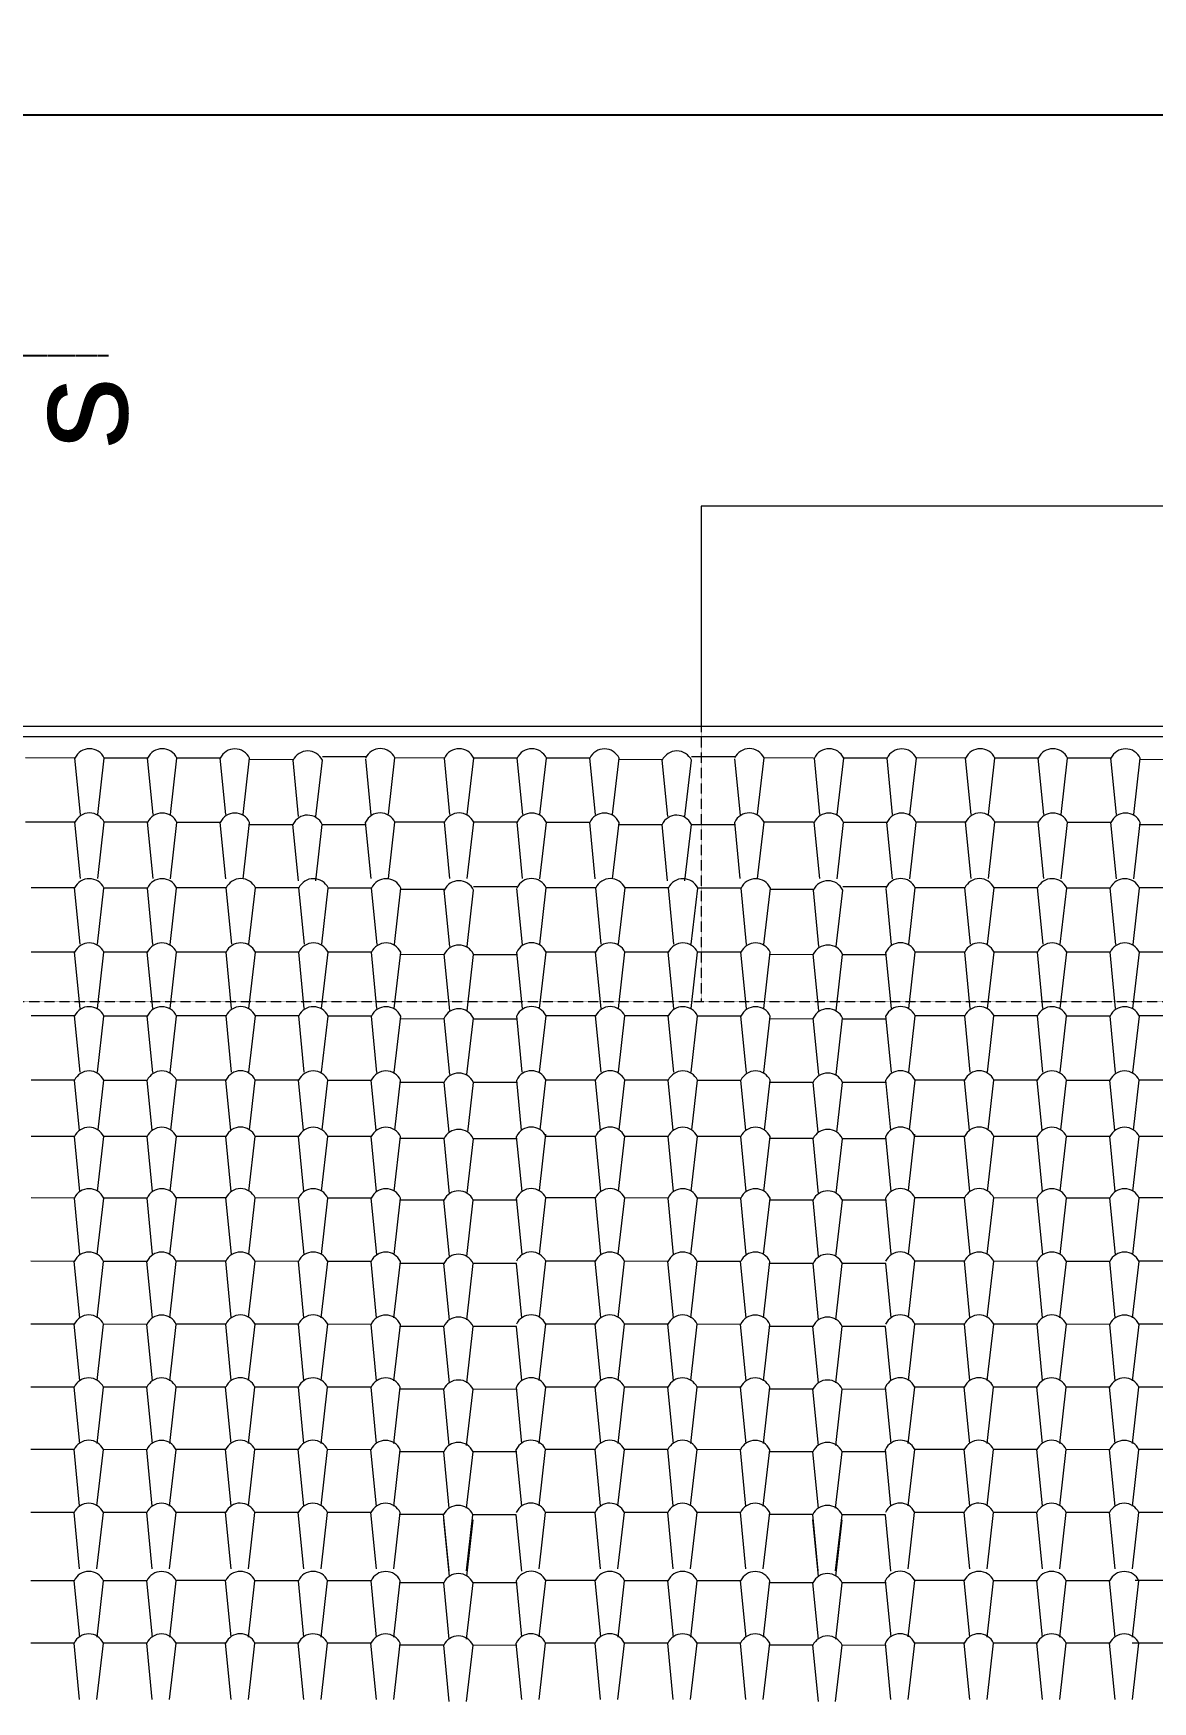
# Model space of a CAD drawing. Header units: millimetres. Extents: x -2768 to 386734, y -140 to 258833.
# Drawn here: x 224347 to 228413, y 142165 to 148228 of the extents above; entities that cross this region are included whole.
import ezdxf

# ---------------------------------------------------------------- set-up
doc = ezdxf.new("R2010")
doc.units = ezdxf.units.MM
doc.header["$PDMODE"] = 32
doc.linetypes.add('CENTER', pattern=[50.8, 31.75, -6.35, 6.35, -6.35])
doc.linetypes.add('HIDDEN', pattern=[9.525, 6.35, -3.175])
for name, color, linetype, lineweight in [('muri nascosti', 7, 'HIDDEN', 20), ('parapetto', 251, 'Continuous', 9), ('PROIEZIONI', 145, 'Continuous', 5), ('rilievo', 7, 'Continuous', 25), ('TETTO', 6, 'Continuous', 20), ('TRATTEGGIO_tetto', 1, 'Continuous', 0), ('VARIE', 4, 'Continuous', 13)]:
    doc.layers.add(name, color=color, linetype=linetype, lineweight=lineweight)
doc.styles.get("Standard").update_dxf_attribs({"font": 'arial.ttf'})
doc.dimstyles.new('Annotativa', dxfattribs={"dimscale": 0, "dimtxt": 2.5, "dimasz": 2.5, "dimexe": 1.25, "dimexo": 0.625, "dimtad": 1, "dimtxsty": 'Standard', "dimcen": 2.5, "dimadec": 0, "dimazin": 0, "dimtfac": 1, "dimtmove": 0, "dimatfit": 3, "dimfxl": 1, "dimarcsym": 0})

# ---------------------------------------------------------------- blocks, each defined once
blk = doc.blocks.new('*D1300')
at = {"layer": 'Defpoints', "color": 0}
for p in [(233373.1, 147931.9), (214478.5, 145095.9), (233373.1, 145076)]:
    blk.add_point(p, dxfattribs=at)
at = {"layer": 'VARIE', "color": 0, "lineweight": -2, "ltscale": 0.13}
for p, q in [((214478.5, 145158.4), (214478.5, 148041.9)), ((233373.1, 145138.5), (233373.1, 148041.9)), ((214578.5, 147931.9), (233273.1, 147931.9))]:
    blk.add_line(p, q, dxfattribs=at)
at = {"layer": 'VARIE', "color": 0}
for points in [[(214578.5, 147948.6), (214578.5, 147915.3), (214478.5, 147931.9)], [(233273.1, 147915.3), (233273.1, 147948.6), (233373.1, 147931.9)]]:
    blk.add_solid(points, dxfattribs=at)
at = {"layer": 'VARIE', "color": 0, "linetype": 'ByBlock', "lineweight": 9, "ltscale": 0.13, "insert": (223925.8, 148096.5), "char_height": 200, "attachment_point": 5}
blk.add_mtext('~1900', dxfattribs=at)

msp = doc.modelspace()

# ---------------------------------------------------------------- linework, layer by layer
at = {"layer": 'muri nascosti', "linetype": 'HIDDEN', "ltscale": 0.13}
msp.add_line((215073.1, 144709.9), (232773.1, 144709.9), dxfattribs=at)
at = {"layer": 'parapetto', "linetype": 'HIDDEN', "ltscale": 0.13}
msp.add_line((226773.1, 145709.9), (226773.1, 144709.9), dxfattribs=at)
at = {"layer": 'PROIEZIONI'}
msp.add_line((216772.6, 145672.2), (231766.6, 145672.2), dxfattribs=at)
at = {"layer": 'rilievo', "linetype": 'CENTER', "ltscale": 0.2}
msp.add_line((224288.5, 147056.5), (224620.1, 147056.5), dxfattribs=at)
at = {"layer": 'TETTO'}
msp.add_line((216752.6, 145709.9), (231803.1, 145709.9), dxfattribs=at)
at = {"layer": 'TRATTEGGIO_tetto'}
for p, q in [((224498, 145594.3), (224318.2, 145594.4)), ((224518.1, 145389.6), (224498, 145594.3)), ((224581, 145389.5), (224604.5, 145594.2)), ((224762, 145594), (224604.5, 145594.2)), ((224782.1, 145389.3), (224762, 145594)), ((224845, 145389.2), (224868.5, 145593.9)), ((225026, 145593.7), (224868.5, 145593.9)), ((225046.1, 145389), (225026, 145593.7)), ((225109, 145389), (225132.5, 145593.6)), ((225290.4, 145588.2), (225132.8, 145588.3)), ((225310.4, 145381.6), (225290.3, 145586.3)), ((225373.3, 145381.5), (225396.8, 145586.2)), ((225554.4, 145598.5), (225396.8, 145598.7)), ((225574.5, 145387), (225554.4, 145591.7)), ((225637.1, 145389.8), (225660.6, 145594.4)), ((225840.4, 145594.3), (225660.6, 145594.4)), ((225860.5, 145389.6), (225840.4, 145594.3)), ((225923.4, 145389.5), (225946.9, 145594.2)), ((226104.4, 145594), (225946.9, 145594.2)), ((226124.5, 145389.3), (226104.4, 145594)), ((226187.4, 145389.2), (226210.9, 145593.9)), ((226368.5, 145593.7), (226210.9, 145593.9)), ((226388.5, 145389), (226368.5, 145593.7)), ((226451.4, 145389), (226474.9, 145593.6)), ((226631.3, 145588.2), (226473.7, 145588.3)), ((226651.3, 145381.6), (226631.3, 145586.3)), ((226714.2, 145381.5), (226737.7, 145586.2)), ((226895.3, 145598.5), (226737.8, 145598.7)), ((226915.4, 145387), (226895.3, 145591.7)), ((226978, 145389.8), (227001.5, 145594.4)), ((227181.3, 145594.3), (227001.5, 145594.4)), ((227204.3, 145389.3), (227184.2, 145594)), ((227267.2, 145389.2), (227290.7, 145593.9)), ((227448.3, 145593.7), (227290.7, 145593.9)), ((227468.3, 145389), (227448.3, 145593.7)), ((227531.2, 145389), (227554.7, 145593.6)), ((227733.6, 145594.3), (227553.8, 145594.4)), ((227753.7, 145389.6), (227733.6, 145594.3)), ((227816.6, 145389.5), (227840.1, 145594.2)), ((227997.7, 145594), (227840.1, 145594.2)), ((228017.7, 145389.3), (227997.7, 145594)), ((228080.6, 145389.2), (228104.1, 145593.9)), ((228261.7, 145593.7), (228104.1, 145593.9)), ((228281.7, 145389), (228261.7, 145593.7)), ((228344.6, 145389), (228368.1, 145593.6)), ((228526, 145588.2), (228368.5, 145588.3)), ((224497.8, 145360.8), (224317.9, 145361)), ((224517.9, 145156.1), (224497.8, 145360.8)), ((224580.7, 145156.1), (224604.3, 145360.7)), ((224761.8, 145360.6), (224604.3, 145360.7)), ((224781.9, 145155.9), (224761.8, 145360.6)), ((224844.8, 145155.8), (224868.3, 145360.4)), ((225025.8, 145360.3), (224868.3, 145360.4)), ((225045.9, 145155.6), (225025.8, 145360.3)), ((225108.8, 145155.5), (225132.3, 145360.2)), ((225290.1, 145351.5), (225132.6, 145351.7)), ((225310.2, 145148.2), (225290.1, 145352.9)), ((225373.1, 145148.1), (225396.6, 145352.8)), ((225554.1, 145351.3), (225396.6, 145351.4)), ((225573.9, 145156.4), (225553.9, 145361.1)), ((225636.8, 145156.4), (225660.3, 145361)), ((225840.2, 145360.8), (225660.3, 145361)), ((225860.3, 145156.1), (225840.2, 145360.8)), ((225923.2, 145156.1), (225946.7, 145360.7)), ((226104.2, 145360.6), (225946.7, 145360.7)), ((226124.3, 145155.9), (226104.2, 145360.6)), ((226187.2, 145155.8), (226210.7, 145360.4)), ((226368.2, 145360.3), (226210.7, 145360.4)), ((226388.3, 145155.6), (226368.2, 145360.3)), ((226451.2, 145155.5), (226474.7, 145360.2)), ((226631, 145351.5), (226473.5, 145351.7)), ((226651.1, 145148.2), (226631, 145352.9)), ((226714, 145148.1), (226737.5, 145352.8)), ((226895.1, 145351.3), (226737.5, 145351.4)), ((226914.8, 145156.4), (226894.8, 145361.1)), ((226977.7, 145156.4), (227001.3, 145361)), ((227181.1, 145360.8), (227001.3, 145361)), ((227204.1, 145155.9), (227184, 145360.6)), ((227267, 145155.8), (227290.5, 145360.4)), ((227448, 145360.3), (227290.5, 145360.4)), ((227468.1, 145155.6), (227448, 145360.3)), ((227531, 145155.5), (227554.5, 145360.2)), ((227733.4, 145360.8), (227553.5, 145361)), ((227753.5, 145156.1), (227733.4, 145360.8)), ((227816.4, 145156.1), (227839.9, 145360.7)), ((227997.4, 145360.6), (227839.9, 145360.7)), ((228017.5, 145155.9), (227997.4, 145360.6)), ((228080.4, 145155.8), (228103.9, 145360.4)), ((228261.4, 145360.3), (228103.9, 145360.4)), ((228281.5, 145155.6), (228261.4, 145360.3)), ((228344.4, 145155.5), (228367.9, 145360.2)), ((228525.8, 145351.5), (228368.2, 145351.7)), ((224497, 145122), (224339.5, 145122.2)), ((224517.1, 144917.3), (224497, 145122)), ((224580, 144917.3), (224603.5, 145121.9)), ((224761, 145121.7), (224603.5, 145121.9)), ((224781.1, 144917), (224761, 145121.7)), ((224844, 144917), (224867.5, 145121.6)), ((225047.4, 145122.3), (224867.5, 145122.5)), ((225067.5, 144917.6), (225047.4, 145122.3)), ((225130.3, 144917.5), (225153.9, 145122.2)), ((225311.4, 145122), (225153.9, 145122.2)), ((225331.5, 144917.3), (225311.4, 145122)), ((225394.4, 144917.3), (225417.9, 145121.9)), ((225575.4, 145121.7), (225417.9, 145121.9)), ((225595.5, 144917), (225575.4, 145121.7)), ((225658.4, 144917), (225681.9, 145121.6)), ((225839.7, 145116.2), (225682.2, 145116.3)), ((225859.8, 144909.6), (225839.7, 145114.3)), ((225922.7, 144909.6), (225946.2, 145114.2)), ((226103.7, 145126.5), (225946.2, 145126.7)), ((226123.8, 144915), (226103.7, 145119.7)), ((226186.4, 144917.8), (226209.9, 145122.5)), ((226389.8, 145122.3), (226209.9, 145122.5)), ((226409.9, 144917.6), (226389.8, 145122.3)), ((226472.8, 144917.5), (226496.3, 145122.2)), ((226653.8, 145122), (226496.3, 145122.2)), ((226673.9, 144917.3), (226653.8, 145122)), ((226736.8, 144917.3), (226760.3, 145121.9)), ((226917.8, 145121.7), (226760.3, 145121.9)), ((226937.9, 144917), (226917.8, 145121.7)), ((227000.8, 144917), (227024.3, 145121.6)), ((227180.6, 145116.2), (227023.1, 145116.3)), ((227200.7, 144909.6), (227180.6, 145114.3)), ((227263.6, 144909.6), (227287.1, 145114.2)), ((227444.7, 145126.5), (227287.1, 145126.7)), ((227464.7, 144915), (227444.7, 145119.7)), ((227527.3, 144917.8), (227550.9, 145122.5)), ((227730.7, 145122.3), (227550.9, 145122.5)), ((227750.8, 144917.6), (227730.7, 145122.3)), ((227813.7, 144917.5), (227837.2, 145122.2)), ((227994.7, 145122), (227837.2, 145122.2)), ((228014.8, 144917.3), (227994.7, 145122)), ((228077.7, 144917.3), (228101.2, 145121.9)), ((228258.7, 145121.7), (228101.2, 145121.9)), ((228278.8, 144917), (228258.7, 145121.7)), ((228341.7, 144917), (228365.2, 145121.6)), ((228545.1, 145122.3), (228365.2, 145122.5)), ((224496.8, 144888.6), (224339.3, 144888.7)), ((224516.9, 144683.9), (224496.8, 144888.6)), ((224579.8, 144683.8), (224603.3, 144888.5)), ((224760.8, 144888.3), (224603.3, 144888.5)), ((224780.9, 144683.6), (224760.8, 144888.3)), ((224843.8, 144683.5), (224867.3, 144888.2)), ((225047.1, 144888.8), (224867.3, 144889)), ((225067.2, 144684.1), (225047.1, 144888.8)), ((225130.1, 144684.1), (225153.6, 144888.7)), ((225311.2, 144888.6), (225153.6, 144888.7)), ((225331.2, 144683.9), (225311.2, 144888.6)), ((225394.1, 144683.8), (225417.6, 144888.5)), ((225575.2, 144888.3), (225417.6, 144888.5)), ((225595.2, 144683.6), (225575.2, 144888.3)), ((225658.1, 144683.5), (225681.7, 144888.2)), ((225839.5, 144879.6), (225682, 144879.7)), ((225859.5, 144676.2), (225839.5, 144880.9)), ((225922.4, 144676.1), (225945.9, 144880.8)), ((226103.5, 144879.3), (225946, 144879.5)), ((226123.3, 144684.4), (226103.2, 144889.1)), ((226186.2, 144684.4), (226209.7, 144889)), ((226389.6, 144888.8), (226209.7, 144889)), ((226409.6, 144684.1), (226389.6, 144888.8)), ((226472.5, 144684.1), (226496, 144888.7)), ((226653.6, 144888.6), (226496, 144888.7)), ((226673.6, 144683.9), (226653.6, 144888.6)), ((226736.5, 144683.8), (226760.1, 144888.5)), ((226917.6, 144888.3), (226760.1, 144888.5)), ((226937.7, 144683.6), (226917.6, 144888.3)), ((227000.6, 144683.5), (227024.1, 144888.2)), ((227180.4, 144879.6), (227022.9, 144879.7)), ((227200.5, 144676.2), (227180.4, 144880.9)), ((227263.3, 144676.1), (227286.9, 144880.8)), ((227444.4, 144879.3), (227286.9, 144879.5)), ((227464.2, 144684.4), (227444.1, 144889.1)), ((227527.1, 144684.4), (227550.6, 144889)), ((227730.5, 144888.8), (227550.6, 144889)), ((227750.5, 144684.1), (227730.5, 144888.8)), ((227813.4, 144684.1), (227837, 144888.7)), ((227994.5, 144888.6), (227837, 144888.7)), ((228014.6, 144683.9), (227994.5, 144888.6)), ((228077.5, 144683.8), (228101, 144888.5)), ((228258.5, 144888.3), (228101, 144888.5)), ((228278.6, 144683.6), (228258.5, 144888.3)), ((228341.5, 144683.5), (228365, 144888.2)), ((228544.8, 144888.8), (228365, 144889)), ((224496.6, 144656.8), (224339, 144657)), ((224516.6, 144452.1), (224496.6, 144656.8)), ((224579.5, 144452.1), (224603, 144656.7)), ((224760.6, 144656.6), (224603, 144656.7)), ((224780.7, 144451.9), (224760.6, 144656.6)), ((224843.5, 144451.8), (224867.1, 144656.5)), ((225046.9, 144657.1), (224867.1, 144657.3)), ((225067, 144452.4), (225046.9, 144657.1)), ((225129.9, 144452.3), (225153.4, 144657)), ((225310.9, 144656.8), (225153.4, 144657)), ((225331, 144452.1), (225310.9, 144656.8)), ((225393.9, 144452.1), (225417.4, 144656.7)), ((225574.9, 144656.6), (225417.4, 144656.7)), ((225595, 144451.9), (225574.9, 144656.6)), ((225657.9, 144451.8), (225681.4, 144656.5)), ((225839.3, 144645.7), (225681.7, 144645.9)), ((225859.3, 144444.4), (225839.2, 144649.1)), ((225922.2, 144444.4), (225945.7, 144649)), ((226103.3, 144645.5), (225945.7, 144645.6)), ((226123.1, 144452.7), (226103, 144657.4)), ((226186, 144452.6), (226209.5, 144657.3)), ((226389.3, 144657.1), (226209.5, 144657.3)), ((226409.4, 144452.4), (226389.3, 144657.1)), ((226472.3, 144452.3), (226495.8, 144657)), ((226653.3, 144656.8), (226495.8, 144657)), ((226673.4, 144452.1), (226653.3, 144656.8)), ((226736.3, 144452.1), (226759.8, 144656.7)), ((226917.4, 144656.6), (226759.8, 144656.7)), ((226937.4, 144451.9), (226917.4, 144656.6)), ((227000.3, 144451.8), (227023.8, 144656.5)), ((227180.2, 144645.7), (227022.6, 144645.9)), ((227200.2, 144444.4), (227180.1, 144649.1)), ((227263.1, 144444.4), (227286.6, 144649)), ((227444.2, 144645.5), (227286.7, 144645.6)), ((227464, 144452.7), (227443.9, 144657.4)), ((227526.9, 144452.6), (227550.4, 144657.3)), ((227730.2, 144657.1), (227550.4, 144657.3)), ((227750.3, 144452.4), (227730.2, 144657.1)), ((227813.2, 144452.3), (227836.7, 144657)), ((227994.3, 144656.8), (227836.7, 144657)), ((228014.3, 144452.1), (227994.3, 144656.8)), ((228077.2, 144452.1), (228100.7, 144656.7)), ((228258.3, 144656.6), (228100.7, 144656.7)), ((228278.3, 144451.9), (228258.3, 144656.6)), ((228341.2, 144451.8), (228364.7, 144656.5)), ((228544.6, 144657.1), (228364.7, 144657.3)), ((224496.3, 144423.4), (224338.8, 144423.6)), ((224514.2, 144240.9), (224496.3, 144423.4)), ((224582, 144242.6), (224602.8, 144423.3)), ((224602.8, 144423.3), (224760.3, 144423.2)), ((224778.2, 144240.6), (224760.3, 144423.2)), ((224846.1, 144242.3), (224866.8, 144423)), ((225046.7, 144423.7), (224866.8, 144423.9)), ((225064.6, 144241.2), (225046.7, 144423.7)), ((225132.4, 144242.9), (225153.2, 144423.6)), ((225310.7, 144423.4), (225153.2, 144423.6)), ((225328.6, 144240.9), (225310.7, 144423.4)), ((225396.4, 144242.6), (225417.2, 144423.3)), ((225417.2, 144423.3), (225574.7, 144423.2)), ((225592.6, 144240.6), (225574.7, 144423.2)), ((225660.4, 144242.3), (225681.2, 144423)), ((225839, 144415.4), (225681.5, 144415.6)), ((225856.9, 144233.2), (225839, 144415.7)), ((225924.7, 144234.9), (225945.5, 144415.6)), ((226103, 144415.1), (225945.5, 144415.3)), ((226120.7, 144241.5), (226102.8, 144424)), ((226188.5, 144243.1), (226209.2, 144423.9)), ((226389.1, 144423.7), (226209.2, 144423.9)), ((226407, 144241.2), (226389.1, 144423.7)), ((226474.8, 144242.9), (226495.6, 144423.6)), ((226653.1, 144423.4), (226495.6, 144423.6)), ((226671, 144240.9), (226653.1, 144423.4)), ((226738.8, 144242.6), (226759.6, 144423.3)), ((226759.6, 144423.3), (226917.1, 144423.2)), ((226935, 144240.6), (226917.1, 144423.2)), ((227002.8, 144242.3), (227023.6, 144423)), ((227179.9, 144415.4), (227022.4, 144415.6)), ((227197.8, 144233.2), (227179.9, 144415.7)), ((227265.6, 144234.9), (227286.4, 144415.6)), ((227444, 144415.1), (227286.4, 144415.3)), ((227461.6, 144241.5), (227443.7, 144424)), ((227529.4, 144243.1), (227550.1, 144423.9)), ((227730, 144423.7), (227550.1, 144423.9)), ((227747.9, 144241.2), (227730, 144423.7)), ((227815.7, 144242.9), (227836.5, 144423.6)), ((227994, 144423.4), (227836.5, 144423.6)), ((228011.9, 144240.9), (227994, 144423.4)), ((228079.7, 144242.6), (228100.5, 144423.3)), ((228100.5, 144423.3), (228258, 144423.2)), ((228275.9, 144240.6), (228258, 144423.2)), ((228343.7, 144242.3), (228364.5, 144423)), ((228544.4, 144423.7), (228364.5, 144423.9)), ((224496.1, 144218.7), (224338.6, 144218.9)), ((224515.7, 144018.6), (224496.1, 144218.7)), ((224579.8, 144020.4), (224602.6, 144218.6)), ((224760.1, 144218.5), (224602.6, 144218.6)), ((224779.8, 144018.4), (224760.1, 144218.5)), ((224843.8, 144020.1), (224866.6, 144218.4)), ((225046.5, 144219), (224866.6, 144219.2)), ((225066.1, 144018.9), (225046.5, 144219)), ((225130.2, 144020.6), (225152.9, 144218.9)), ((225310.5, 144218.7), (225152.9, 144218.9)), ((225330.1, 144018.6), (225310.5, 144218.7)), ((225394.2, 144020.4), (225417, 144218.6)), ((225574.5, 144218.5), (225417, 144218.6)), ((225594.1, 144018.4), (225574.5, 144218.5)), ((225658.2, 144020.1), (225681, 144218.4)), ((225838.8, 144211.1), (225681.3, 144211.2)), ((225858.4, 144011), (225838.8, 144211.1)), ((225922.5, 144012.7), (225945.3, 144210.9)), ((226102.8, 144210.8), (225945.3, 144210.9)), ((226122.2, 144019.2), (226102.5, 144219.3)), ((226185.2, 144023.1), (226208.8, 144227.7)), ((226388.9, 144219), (226209, 144219.2)), ((226408.5, 144018.9), (226388.9, 144219)), ((226472.6, 144020.6), (226495.4, 144218.9)), ((226652.9, 144218.7), (226495.4, 144218.9)), ((226672.5, 144018.6), (226652.9, 144218.7)), ((226736.6, 144020.4), (226759.4, 144218.6)), ((226916.9, 144218.5), (226759.4, 144218.6)), ((226936.5, 144018.4), (226916.9, 144218.5)), ((227000.6, 144020.1), (227023.4, 144218.4)), ((227179.7, 144211.1), (227022.2, 144211.2)), ((227199.3, 144011), (227179.7, 144211.1)), ((227263.4, 144012.7), (227286.2, 144210.9)), ((227443.7, 144210.8), (227286.2, 144210.9)), ((227463.1, 144019.2), (227443.5, 144219.3)), ((227526.2, 144023.1), (227549.7, 144227.7)), ((227729.8, 144219), (227549.9, 144219.2)), ((227749.4, 144018.9), (227729.8, 144219)), ((227813.5, 144020.6), (227836.3, 144218.9)), ((227993.8, 144218.7), (227836.3, 144218.9)), ((228013.4, 144018.6), (227993.8, 144218.7)), ((228077.5, 144020.4), (228100.3, 144218.6)), ((228257.8, 144218.5), (228100.3, 144218.6)), ((228277.4, 144018.4), (228257.8, 144218.5)), ((228341.5, 144020.1), (228364.3, 144218.4)), ((228544.2, 144219), (228364.3, 144219.2)), ((224495.9, 143995.2), (224338.4, 143995.4)), ((224516, 143790.5), (224495.9, 143995.2)), ((224578.9, 143790.5), (224602.4, 143995.1)), ((224759.9, 143995), (224602.4, 143995.1)), ((224780, 143790.3), (224759.9, 143995)), ((224842.9, 143790.2), (224866.4, 143994.9)), ((225046.2, 143995.5), (224866.4, 143995.7)), ((225066.3, 143790.8), (225046.2, 143995.5)), ((225129.2, 143790.8), (225152.7, 143995.4)), ((225310.3, 143995.2), (225152.7, 143995.4)), ((225330.3, 143790.5), (225310.3, 143995.2)), ((225393.2, 143790.5), (225416.7, 143995.1)), ((225574.3, 143995), (225416.7, 143995.1)), ((225594.3, 143790.3), (225574.3, 143995)), ((225657.2, 143790.2), (225680.7, 143994.9)), ((226122.4, 143791.1), (226102.3, 143995.8)), ((226185.3, 143791), (226208.8, 143995.7)), ((226388.7, 143995.5), (226208.8, 143995.7)), ((226408.7, 143790.8), (226388.7, 143995.5)), ((226471.6, 143790.8), (226495.1, 143995.4)), ((226652.7, 143995.2), (226495.1, 143995.4)), ((226672.7, 143790.5), (226652.7, 143995.2)), ((226735.6, 143790.5), (226759.1, 143995.1)), ((226916.7, 143995), (226759.1, 143995.1)), ((226936.8, 143790.3), (226916.7, 143995)), ((226999.6, 143790.2), (227023.2, 143994.9)), ((227463.3, 143791.1), (227443.2, 143995.8)), ((227526.2, 143791), (227549.7, 143995.7)), ((227729.6, 143995.5), (227549.7, 143995.7)), ((227749.6, 143790.8), (227729.6, 143995.5)), ((227812.5, 143790.8), (227836, 143995.4)), ((227993.6, 143995.2), (227836, 143995.4)), ((228013.7, 143790.5), (227993.6, 143995.2)), ((228076.5, 143790.5), (228100.1, 143995.1)), ((228257.6, 143995), (228100.1, 143995.1)), ((228277.7, 143790.3), (228257.6, 143995)), ((228340.6, 143790.2), (228364.1, 143994.9)), ((228543.9, 143995.5), (228364.1, 143995.7)), ((225838.6, 143987.6), (225681, 143987.7)), ((225858.6, 143782.9), (225838.6, 143987.6)), ((225858.6, 143782.9), (225838.6, 143987.6)), ((225921.5, 143782.8), (225945, 143987.5)), ((226102.6, 143987.3), (225945, 143987.5)), ((227179.5, 143987.6), (227021.9, 143987.7)), ((227199.6, 143782.9), (227179.5, 143987.6)), ((227199.6, 143782.9), (227179.5, 143987.6)), ((227262.4, 143782.8), (227286, 143987.5)), ((227443.5, 143987.3), (227286, 143987.5)), ((224495.7, 143765), (224338.1, 143765.2)), ((224515.7, 143560.3), (224495.7, 143765)), ((224578.6, 143560.2), (224602.1, 143764.9)), ((224759.7, 143764.7), (224602.1, 143764.9)), ((224779.7, 143560), (224759.7, 143764.7)), ((224842.6, 143560), (224866.1, 143764.6)), ((225046, 143765.3), (224866.1, 143765.5)), ((225066.1, 143560.6), (225046, 143765.3)), ((225129, 143560.5), (225152.5, 143765.2)), ((225310, 143765), (225152.5, 143765.2)), ((225330.1, 143560.3), (225310, 143765)), ((225393, 143560.2), (225416.5, 143764.9)), ((225574, 143764.7), (225416.5, 143764.9)), ((225594.1, 143560), (225574, 143764.7)), ((225657, 143560), (225680.5, 143764.6)), ((225838.3, 143757.3), (225680.8, 143757.5)), ((225858.4, 143552.6), (225838.3, 143757.3)), ((225858.4, 143552.6), (225838.3, 143757.3)), ((225921.3, 143552.6), (225944.8, 143757.2)), ((226102.3, 143757), (225944.8, 143757.2)), ((226121.6, 143560.3), (226102.3, 143757)), ((226185.2, 143562.4), (226208.6, 143765.5)), ((226388.4, 143765.3), (226208.6, 143765.5)), ((226408.5, 143560.6), (226388.4, 143765.3)), ((226471.4, 143560.5), (226494.9, 143765.2)), ((226652.4, 143765), (226494.9, 143765.2)), ((226672.5, 143560.3), (226652.4, 143765)), ((226735.4, 143560.2), (226758.9, 143764.9)), ((226916.4, 143764.7), (226758.9, 143764.9)), ((226936.5, 143560), (226916.4, 143764.7)), ((226999.4, 143560), (227022.9, 143764.6)), ((227179.2, 143757.3), (227021.7, 143757.5)), ((227199.3, 143552.6), (227179.2, 143757.3)), ((227199.3, 143552.6), (227179.2, 143757.3)), ((227262.2, 143552.6), (227285.7, 143757.2)), ((227443.3, 143757), (227285.7, 143757.2)), ((227462.6, 143560.3), (227443.3, 143757)), ((227526.1, 143562.4), (227549.5, 143765.5)), ((227729.3, 143765.3), (227549.5, 143765.5)), ((227749.4, 143560.6), (227729.3, 143765.3)), ((227812.3, 143560.5), (227835.8, 143765.2)), ((227993.3, 143765), (227835.8, 143765.2)), ((228013.4, 143560.3), (227993.3, 143765)), ((228076.3, 143560.2), (228099.8, 143764.9)), ((228257.4, 143764.7), (228099.8, 143764.9)), ((228277.4, 143560), (228257.4, 143764.7)), ((228340.3, 143560), (228363.8, 143764.6)), ((228543.7, 143765.3), (228363.8, 143765.5)), ((224495.4, 143536.4), (224337.9, 143536.5)), ((224515.5, 143331.7), (224495.4, 143536.4)), ((224578.4, 143331.6), (224601.9, 143536.3)), ((224759.4, 143536.1), (224601.9, 143536.3)), ((224779.5, 143331.4), (224759.4, 143536.1)), ((224842.4, 143331.4), (224865.9, 143536)), ((225045.8, 143536.7), (224865.9, 143536.8)), ((225065.8, 143332), (225045.8, 143536.7)), ((225128.7, 143331.9), (225152.3, 143536.5)), ((225309.8, 143536.4), (225152.3, 143536.5)), ((225329.9, 143331.7), (225309.8, 143536.4)), ((225392.8, 143331.6), (225416.3, 143536.3)), ((225573.8, 143536.1), (225416.3, 143536.3)), ((225593.9, 143331.4), (225573.8, 143536.1)), ((225656.8, 143331.4), (225680.3, 143536)), ((225838.1, 143528.7), (225680.6, 143528.9)), ((225858.2, 143324), (225838.1, 143528.7)), ((225858.2, 143324), (225838.1, 143528.7)), ((225921.1, 143323.9), (225944.6, 143528.6)), ((226102.1, 143528.4), (225944.6, 143528.6)), ((226121.4, 143331.8), (226102.1, 143528.4)), ((226184.8, 143332.2), (226208.3, 143536.8)), ((226388.2, 143536.7), (226208.3, 143536.8)), ((226408.3, 143332), (226388.2, 143536.7)), ((226471.2, 143331.9), (226494.7, 143536.5)), ((226652.2, 143536.4), (226494.7, 143536.5)), ((226672.3, 143331.7), (226652.2, 143536.4)), ((226735.2, 143331.6), (226758.7, 143536.3)), ((226916.2, 143536.1), (226758.7, 143536.3)), ((226936.3, 143331.4), (226916.2, 143536.1)), ((226999.2, 143331.4), (227022.7, 143536)), ((227179, 143528.7), (227021.5, 143528.9)), ((227199.1, 143324), (227179, 143528.7)), ((227199.1, 143324), (227179, 143528.7)), ((227262, 143323.9), (227285.5, 143528.6)), ((227443, 143528.4), (227285.5, 143528.6)), ((227462.3, 143331.8), (227443, 143528.4)), ((227525.7, 143332.2), (227549.2, 143536.8)), ((227729.1, 143536.7), (227549.2, 143536.8)), ((227749.2, 143332), (227729.1, 143536.7)), ((227812.1, 143331.9), (227835.6, 143536.5)), ((227993.1, 143536.4), (227835.6, 143536.5)), ((228013.2, 143331.7), (227993.1, 143536.4)), ((228076.1, 143331.6), (228099.6, 143536.3)), ((228257.1, 143536.1), (228099.6, 143536.3)), ((228277.2, 143331.4), (228257.1, 143536.1)), ((228340.1, 143331.4), (228363.6, 143536)), ((228543.5, 143536.7), (228363.6, 143536.8)), ((224495.2, 143307.8), (224337.7, 143308)), ((224515.3, 143103.1), (224495.2, 143307.8)), ((224578.2, 143103.1), (224601.7, 143307.7)), ((224759.2, 143307.6), (224601.7, 143307.7)), ((224779.3, 143102.9), (224759.2, 143307.6)), ((224842.2, 143102.8), (224865.7, 143307.5)), ((225045.5, 143308.1), (224865.7, 143308.3)), ((225065.6, 143103.4), (225045.5, 143308.1)), ((225128.5, 143103.4), (225152, 143308)), ((225309.6, 143307.8), (225152, 143308)), ((225329.6, 143103.1), (225309.6, 143307.8)), ((225392.5, 143103.1), (225416, 143307.7)), ((225573.6, 143307.6), (225416, 143307.7)), ((225593.6, 143102.9), (225573.6, 143307.6)), ((225656.5, 143102.8), (225680, 143307.5)), ((225837.9, 143300.2), (225680.3, 143300.3)), ((225857.9, 143095.5), (225837.9, 143300.2)), ((225857.9, 143095.5), (225837.9, 143300.2)), ((225920.8, 143095.4), (225944.3, 143300.1)), ((226101.9, 143299.9), (225944.3, 143300.1)), ((226121.7, 143103.7), (226101.6, 143308.4)), ((226184.6, 143103.6), (226208.1, 143308.3)), ((226388, 143308.1), (226208.1, 143308.3)), ((226408, 143103.4), (226388, 143308.1)), ((226470.9, 143103.4), (226494.4, 143308)), ((226652, 143307.8), (226494.4, 143308)), ((226672, 143103.1), (226652, 143307.8)), ((226734.9, 143103.1), (226758.4, 143307.7)), ((226916, 143307.6), (226758.4, 143307.7)), ((226936.1, 143102.9), (226916, 143307.6)), ((226998.9, 143102.8), (227022.5, 143307.5)), ((227178.8, 143300.2), (227021.2, 143300.3)), ((227198.9, 143095.5), (227178.8, 143300.2)), ((227198.9, 143095.5), (227178.8, 143300.2)), ((227261.7, 143095.4), (227285.3, 143300.1)), ((227442.8, 143299.9), (227285.3, 143300.1)), ((227462.6, 143103.7), (227442.5, 143308.4)), ((227525.5, 143103.6), (227549, 143308.3)), ((227728.9, 143308.1), (227549, 143308.3)), ((227748.9, 143103.4), (227728.9, 143308.1)), ((227811.8, 143103.4), (227835.3, 143308)), ((227992.9, 143307.8), (227835.3, 143308)), ((228013, 143103.1), (227992.9, 143307.8)), ((228075.8, 143103.1), (228099.4, 143307.7)), ((228256.9, 143307.6), (228099.4, 143307.7)), ((228277, 143102.9), (228256.9, 143307.6)), ((228339.9, 143102.8), (228363.4, 143307.5)), ((228543.2, 143308.1), (228363.4, 143308.3)), ((225045.3, 143081.2), (224865.5, 143081.3)), ((226121.5, 142876.8), (226101.4, 143081.5)), ((226184.4, 142876.7), (226207.9, 143081.3)), ((226387.7, 143081.2), (226207.9, 143081.3)), ((227462.4, 142876.8), (227442.3, 143081.5)), ((227525.3, 142876.7), (227548.8, 143081.3)), ((227728.6, 143081.2), (227548.8, 143081.3)), ((228543, 143081.2), (228363.1, 143081.3)), ((224495, 143080.9), (224337.4, 143081.1)), ((224515, 142876.2), (224495, 143080.9)), ((224577.9, 142876.1), (224601.4, 143080.8)), ((224759, 143080.6), (224601.4, 143080.8)), ((224779.1, 142875.9), (224759, 143080.6)), ((224841.9, 142875.9), (224865.5, 143080.5)), ((225065.4, 142876.5), (225045.3, 143081.2)), ((225128.3, 142876.4), (225151.8, 143081.1)), ((225309.3, 143080.9), (225151.8, 143081.1)), ((225329.4, 142876.2), (225309.3, 143080.9)), ((225392.3, 142876.1), (225415.8, 143080.8)), ((225573.3, 143080.6), (225415.8, 143080.8)), ((225593.4, 142875.9), (225573.3, 143080.6)), ((225656.3, 142875.9), (225679.8, 143080.5)), ((225837.6, 143073.2), (225680.1, 143073.4)), ((225857.7, 142868.5), (225837.6, 143073.2)), ((225857.7, 142868.5), (225837.6, 143073.2)), ((225920.6, 142868.4), (225944.1, 143073.1)), ((226101.6, 143072.9), (225944.1, 143073.1)), ((226407.8, 142876.5), (226387.7, 143081.2)), ((226470.7, 142876.4), (226494.2, 143081.1)), ((226651.7, 143080.9), (226494.2, 143081.1)), ((226671.8, 142876.2), (226651.7, 143080.9)), ((226734.7, 142876.1), (226758.2, 143080.8)), ((226915.8, 143080.6), (226758.2, 143080.8)), ((226935.8, 142875.9), (226915.8, 143080.6)), ((226998.7, 142875.9), (227022.2, 143080.5)), ((227178.5, 143073.2), (227021, 143073.4)), ((227198.6, 142868.5), (227178.5, 143073.2)), ((227198.6, 142868.5), (227178.5, 143073.2)), ((227261.5, 142868.4), (227285, 143073.1)), ((227442.6, 143072.9), (227285, 143073.1)), ((227748.7, 142876.5), (227728.6, 143081.2)), ((227811.6, 142876.4), (227835.1, 143081.1)), ((227992.7, 143080.9), (227835.1, 143081.1)), ((228012.7, 142876.2), (227992.7, 143080.9)), ((228075.6, 142876.1), (228099.1, 143080.8)), ((228256.7, 143080.6), (228099.1, 143080.8)), ((228276.7, 142875.9), (228256.7, 143080.6)), ((228339.6, 142875.9), (228363.1, 143080.5)), ((224494.7, 142852.2), (224337.2, 142852.4)), ((224514.8, 142647.5), (224494.7, 142852.2)), ((224577.7, 142647.5), (224601.2, 142852.1)), ((224758.7, 142852), (224601.2, 142852.1)), ((224778.8, 142647.3), (224758.7, 142852)), ((224841.7, 142647.2), (224865.2, 142851.8)), ((225045.1, 142852.5), (224865.2, 142852.7)), ((225065.2, 142647.8), (225045.1, 142852.5)), ((225128, 142647.7), (225151.6, 142852.4)), ((225309.1, 142852.2), (225151.6, 142852.4)), ((225329.2, 142647.5), (225309.1, 142852.2)), ((225392.1, 142647.5), (225415.6, 142852.1)), ((225573.1, 142852), (225415.6, 142852.1)), ((225593.2, 142647.3), (225573.1, 142852)), ((225656.1, 142647.2), (225679.6, 142851.8)), ((225837.4, 142844.5), (225679.9, 142844.7)), ((225857.5, 142639.8), (225837.4, 142844.5)), ((225857.5, 142639.8), (225837.4, 142844.5)), ((225920.4, 142639.8), (225943.9, 142844.4)), ((226101.4, 142844.3), (225943.9, 142844.4)), ((226121.5, 142639.6), (226101.4, 142844.3)), ((226184.1, 142648), (226207.6, 142852.7)), ((226387.5, 142852.5), (226207.6, 142852.7)), ((226407.6, 142647.8), (226387.5, 142852.5)), ((226470.5, 142647.7), (226494, 142852.4)), ((226651.5, 142852.2), (226494, 142852.4)), ((226671.6, 142647.5), (226651.5, 142852.2)), ((226734.5, 142647.5), (226758, 142852.1)), ((226915.5, 142852), (226758, 142852.1)), ((226935.6, 142647.3), (226915.5, 142852)), ((226998.5, 142647.2), (227022, 142851.8)), ((227178.3, 142844.5), (227020.8, 142844.7)), ((227198.4, 142639.8), (227178.3, 142844.5)), ((227198.4, 142639.8), (227178.3, 142844.5)), ((227261.3, 142639.8), (227284.8, 142844.4)), ((227442.3, 142844.3), (227284.8, 142844.4)), ((227462.4, 142639.6), (227442.3, 142844.3)), ((227525, 142648), (227548.5, 142852.7)), ((227728.4, 142852.5), (227548.5, 142852.7)), ((227748.5, 142647.8), (227728.4, 142852.5)), ((227811.4, 142647.7), (227834.9, 142852.4)), ((227992.4, 142852.2), (227834.9, 142852.4)), ((228012.5, 142647.5), (227992.4, 142852.2)), ((228075.4, 142647.5), (228098.9, 142852.1)), ((228256.4, 142852), (228098.9, 142852.1)), ((228276.5, 142647.3), (228256.4, 142852)), ((228339.4, 142647.2), (228362.9, 142851.8)), ((228542.8, 142852.5), (228362.9, 142852.7)), ((225858.2, 142620.6), (225838.1, 142825.3)), ((225858.2, 142620.6), (225838.1, 142825.3)), ((225921.1, 142620.5), (225944.6, 142825.2)), ((227199.1, 142620.6), (227179, 142825.3)), ((227199.1, 142620.6), (227179, 142825.3)), ((227262, 142620.5), (227285.5, 142825.2)), ((224495.2, 142604.4), (224337.7, 142604.6)), ((224515.3, 142399.7), (224495.2, 142604.4)), ((224578.2, 142399.7), (224601.7, 142604.3)), ((224759.2, 142604.2), (224601.7, 142604.3)), ((224779.3, 142399.5), (224759.2, 142604.2)), ((224842.2, 142399.4), (224865.7, 142604.1)), ((225045.5, 142604.7), (224865.7, 142604.9)), ((225065.6, 142400), (225045.5, 142604.7)), ((225128.5, 142399.9), (225152, 142604.6)), ((225309.6, 142604.4), (225152, 142604.6)), ((225329.6, 142399.7), (225309.6, 142604.4)), ((225392.5, 142399.7), (225416, 142604.3)), ((225573.6, 142604.2), (225416, 142604.3)), ((225593.6, 142399.5), (225573.6, 142604.2)), ((225656.5, 142399.4), (225680, 142604.1)), ((225837.9, 142596.7), (225680.3, 142596.9)), ((225857.9, 142392), (225837.9, 142596.7)), ((225857.9, 142392), (225837.9, 142596.7)), ((225920.8, 142392), (225944.3, 142596.6)), ((226101.9, 142596.5), (225944.3, 142596.6)), ((226121.7, 142400.3), (226101.6, 142605)), ((226184.6, 142400.2), (226208.1, 142604.9)), ((226388, 142604.7), (226208.1, 142604.9)), ((226408, 142400), (226388, 142604.7)), ((226470.9, 142399.9), (226494.4, 142604.6)), ((226652, 142604.4), (226494.4, 142604.6)), ((226672, 142399.7), (226652, 142604.4)), ((226734.9, 142399.7), (226758.4, 142604.3)), ((226916, 142604.2), (226758.4, 142604.3)), ((226936.1, 142399.5), (226916, 142604.2)), ((226998.9, 142399.4), (227022.5, 142604.1)), ((227178.8, 142596.7), (227021.2, 142596.9)), ((227198.9, 142392), (227178.8, 142596.7)), ((227198.9, 142392), (227178.8, 142596.7)), ((227261.7, 142392), (227285.3, 142596.6)), ((227442.8, 142596.5), (227285.3, 142596.6)), ((227462.6, 142400.3), (227442.5, 142605)), ((227525.5, 142400.2), (227549, 142604.9)), ((227728.9, 142604.7), (227549, 142604.9)), ((227748.9, 142400), (227728.9, 142604.7)), ((227811.8, 142399.9), (227835.3, 142604.6)), ((227992.9, 142604.4), (227835.3, 142604.6)), ((228013, 142399.7), (227992.9, 142604.4)), ((228075.8, 142399.7), (228099.4, 142604.3)), ((228256.9, 142604.2), (228099.4, 142604.3)), ((228277, 142399.5), (228256.9, 142604.2)), ((228339.9, 142399.4), (228363.4, 142604.1)), ((228529.3, 142604.7), (228349.5, 142604.9)), ((228543.2, 142604.7), (228363.4, 142604.9)), ((224495, 142377.5), (224337.4, 142377.6)), ((224515, 142172.8), (224495, 142377.5)), ((224577.9, 142172.7), (224601.4, 142377.4)), ((224759, 142377.2), (224601.4, 142377.4)), ((224779.1, 142172.5), (224759, 142377.2)), ((224841.9, 142172.4), (224865.5, 142377.1)), ((225045.3, 142377.7), (224865.5, 142377.9)), ((225065.4, 142173), (225045.3, 142377.7)), ((225128.3, 142173), (225151.8, 142377.6)), ((225309.3, 142377.5), (225151.8, 142377.6)), ((225329.4, 142172.8), (225309.3, 142377.5)), ((225392.3, 142172.7), (225415.8, 142377.4)), ((225573.3, 142377.2), (225415.8, 142377.4)), ((225593.4, 142172.5), (225573.3, 142377.2)), ((225656.3, 142172.4), (225679.8, 142377.1)), ((225837.6, 142369.8), (225680.1, 142370)), ((225857.7, 142165.1), (225837.6, 142369.8)), ((225857.7, 142165.1), (225837.6, 142369.8)), ((225920.6, 142165), (225944.1, 142369.7)), ((226101.6, 142369.5), (225944.1, 142369.7)), ((226121.5, 142173.3), (226101.4, 142378)), ((226184.4, 142173.3), (226207.9, 142377.9)), ((226387.7, 142377.7), (226207.9, 142377.9)), ((226407.8, 142173), (226387.7, 142377.7)), ((226470.7, 142173), (226494.2, 142377.6)), ((226651.7, 142377.5), (226494.2, 142377.6)), ((226671.8, 142172.8), (226651.7, 142377.5)), ((226734.7, 142172.7), (226758.2, 142377.4)), ((226915.8, 142377.2), (226758.2, 142377.4)), ((226935.8, 142172.5), (226915.8, 142377.2)), ((226998.7, 142172.4), (227022.2, 142377.1)), ((227178.5, 142369.8), (227021, 142370)), ((227198.6, 142165.1), (227178.5, 142369.8)), ((227198.6, 142165.1), (227178.5, 142369.8)), ((227261.5, 142165), (227285, 142369.7)), ((227442.6, 142369.5), (227285, 142369.7)), ((227462.4, 142173.3), (227442.3, 142378)), ((227525.3, 142173.3), (227548.8, 142377.9)), ((227728.6, 142377.7), (227548.8, 142377.9)), ((227748.7, 142173), (227728.6, 142377.7)), ((227811.6, 142173), (227835.1, 142377.6)), ((227992.7, 142377.5), (227835.1, 142377.6)), ((228012.7, 142172.8), (227992.7, 142377.5)), ((228075.6, 142172.7), (228099.1, 142377.4)), ((228256.7, 142377.2), (228099.1, 142377.4)), ((228276.7, 142172.5), (228256.7, 142377.2)), ((228518.1, 142377.8), (228338.3, 142378)), ((228339.6, 142172.4), (228363.1, 142377.1)), ((228543, 142377.7), (228363.1, 142377.9))]:
    msp.add_line(p, q, dxfattribs=at)
for centre in [(224551.2, 145569.2), (224815.2, 145569), (225607.3, 145569.5), (225893.6, 145569.2), (226157.7, 145569), (226948.2, 145569.5), (227237.5, 145569), (227786.9, 145569.2), (228050.9, 145569), (225079.3, 145568.7), (225343.6, 145561.3), (226421.7, 145568.7), (226684.5, 145561.3), (227501.5, 145568.7), (228314.9, 145568.7), (224551, 145335.8), (224815, 145335.5), (225079, 145335.3), (225343.3, 145327.8), (225607.1, 145336.1), (225893.4, 145335.8), (226157.4, 145335.5), (226421.4, 145335.3), (226684.2, 145327.8), (226948, 145336.1), (227237.2, 145335.5), (227501.2, 145335.3), (227786.6, 145335.8), (228050.6, 145335.5), (228314.6, 145335.3), (224550.2, 145097), (224814.3, 145096.7), (225100.6, 145097.3), (225364.6, 145097), (225628.6, 145096.7), (225892.9, 145089.3), (226156.7, 145097.5), (226443, 145097.3), (226707, 145097), (226971, 145096.7), (227233.8, 145089.3), (227497.6, 145097.5), (227783.9, 145097.3), (228047.9, 145097), (228312, 145096.7), (224550, 144863.6), (224814, 144863.3), (225100.4, 144863.8), (225364.4, 144863.6), (225628.4, 144863.3), (225892.7, 144855.9), (226156.4, 144864.1), (226442.8, 144863.8), (226706.8, 144863.6), (226970.8, 144863.3), (227233.6, 144855.9), (227497.4, 144864.1), (227783.7, 144863.8), (228047.7, 144863.6), (228311.7, 144863.3), (224549.8, 144631.8), (224813.8, 144631.5), (225100.1, 144632.1), (225364.1, 144631.8), (225628.2, 144631.5), (225892.4, 144624.1), (226156.2, 144632.4), (226442.5, 144632.1), (226706.6, 144631.8), (226970.6, 144631.5), (227233.4, 144624.1), (227497.1, 144632.4), (227783.5, 144632.1), (228047.5, 144631.8), (228311.5, 144631.5), (224549.5, 144398.4), (224813.6, 144398.1), (225099.9, 144398.7), (225363.9, 144398.4), (225627.9, 144398.1), (225892.2, 144390.7), (226156, 144399), (226442.3, 144398.7), (226706.3, 144398.4), (226970.3, 144398.1), (227233.1, 144390.7), (227496.9, 144399), (227783.2, 144398.7), (228047.2, 144398.4), (228311.2, 144398.1), (224549.3, 144193.7), (224813.3, 144193.4), (225099.7, 144194), (225363.7, 144193.7), (225627.7, 144193.4), (225892, 144186), (226155.8, 144194.3), (226442.1, 144194), (226706.1, 144193.7), (226970.1, 144193.4), (227232.9, 144186), (227496.7, 144194.3), (227783, 144194), (228047, 144193.7), (228311, 144193.4), (224549.1, 143970.2), (224813.1, 143970), (225099.5, 143970.5), (225363.5, 143970.2), (225627.5, 143970), (225891.8, 143962.5), (226155.5, 143970.8), (226441.9, 143970.5), (226705.9, 143970.2), (226969.9, 143970), (227232.7, 143962.5), (227496.4, 143970.8), (227782.8, 143970.5), (228046.8, 143970.2), (228310.8, 143970), (224548.9, 143740), (224812.9, 143739.7), (225099.2, 143740.2), (225363.2, 143740), (225627.2, 143739.7), (225891.5, 143732.3), (226155.3, 143740.5), (226441.6, 143740.2), (226705.6, 143740), (226969.7, 143739.7), (227232.5, 143732.3), (227496.2, 143740.5), (227782.5, 143740.2), (228046.6, 143740), (228310.6, 143739.7), (224548.6, 143511.4), (224812.7, 143511.1), (225099, 143511.6), (225363, 143511.4), (225627, 143511.1), (226155.1, 143511.9), (226441.4, 143511.6), (226705.4, 143511.4), (226969.4, 143511.1), (227496, 143511.9), (227782.3, 143511.6), (228046.3, 143511.4), (228310.3, 143511.1), (225891.3, 143503.7), (227232.2, 143503.7), (224548.4, 143282.8), (224812.4, 143282.6), (225098.8, 143283.1), (225362.8, 143282.8), (225626.8, 143282.6), (225891.1, 143275.1), (226154.8, 143283.4), (226441.2, 143283.1), (226705.2, 143282.8), (226969.2, 143282.6), (227232, 143275.1), (227495.7, 143283.4), (227782.1, 143283.1), (228046.1, 143282.8), (228310.1, 143282.6), (224548.2, 143055.9), (224812.2, 143055.6), (225098.5, 143056.1), (225362.5, 143055.9), (225626.6, 143055.6), (225890.8, 143048.2), (226154.6, 143056.4), (226440.9, 143056.1), (226705, 143055.9), (226969, 143055.6), (227231.8, 143048.2), (227495.5, 143056.4), (227781.9, 143056.1), (228045.9, 143055.9), (228309.9, 143055.6), (224547.9, 142827.2), (224812, 142826.9), (225098.3, 142827.5), (225362.3, 142827.2), (225626.3, 142826.9), (225890.6, 142819.5), (226154.4, 142827.8), (226440.7, 142827.5), (226704.7, 142827.2), (226968.7, 142826.9), (227231.5, 142819.5), (227495.3, 142827.8), (227781.6, 142827.5), (228045.6, 142827.2), (228309.6, 142826.9), (224548.4, 142579.4), (224812.4, 142579.1), (225098.8, 142579.7), (225362.8, 142579.4), (225626.8, 142579.1), (225891.1, 142571.7), (226154.8, 142580), (226441.2, 142579.7), (226705.2, 142579.4), (226969.2, 142579.1), (227232, 142571.7), (227495.7, 142580), (227782.1, 142579.7), (228046.1, 142579.4), (228310.1, 142579.1), (224548.2, 142352.5), (224812.2, 142352.2), (225098.5, 142352.7), (225362.5, 142352.5), (225626.6, 142352.2), (225890.8, 142344.8), (226154.6, 142353), (226440.9, 142352.7), (226705, 142352.5), (226969, 142352.2), (227231.8, 142344.8), (227495.5, 142353), (227781.9, 142352.7), (228045.9, 142352.5), (228309.9, 142352.2)]:
    msp.add_arc(centre, 58.8, 25.06992, 154.8137, dxfattribs=at)
at = {"layer": 'VARIE', "ltscale": 0.13}
for p, q in [((229643.1, 146509.9), (226773.1, 146509.9)), ((226773.1, 146509.9), (226773.1, 145709.9))]:
    msp.add_line(p, q, dxfattribs=at)

# ---------------------------------------------------------------- texts
at = {"layer": 'VARIE', "ltscale": 0.13, "insert": (224313.5, 146716.3), "char_height": 375, "width": 976.604, "attachment_point": 1, "rotation": 90}
msp.add_mtext('{s}', dxfattribs=at)

# ---------------------------------------------------------------- dimensions: what is measured, and where the dimension line sits
at = {"layer": 'VARIE', "lineweight": 9, "ltscale": 0.13}
dim = msp.add_linear_dim(base=(233373.1, 147931.9), p1=(214478.5, 145095.9), p2=(233373.1, 145076), text='~1900', dimstyle='Annotativa', override={"dimscale": 0, "dimtxt": 2, "dimasz": 1, "dimexe": 1.1, "dimdec": 0, "dimlfac": 0.1, "dimzin": 0, "dimdsep": 46}, dxfattribs=at)
dim.commit()
dim.dimension.update_dxf_attribs({"geometry": '*D1300', "text_midpoint": (223925.8, 148096.5)})

doc.saveas('drawing.dxf')
